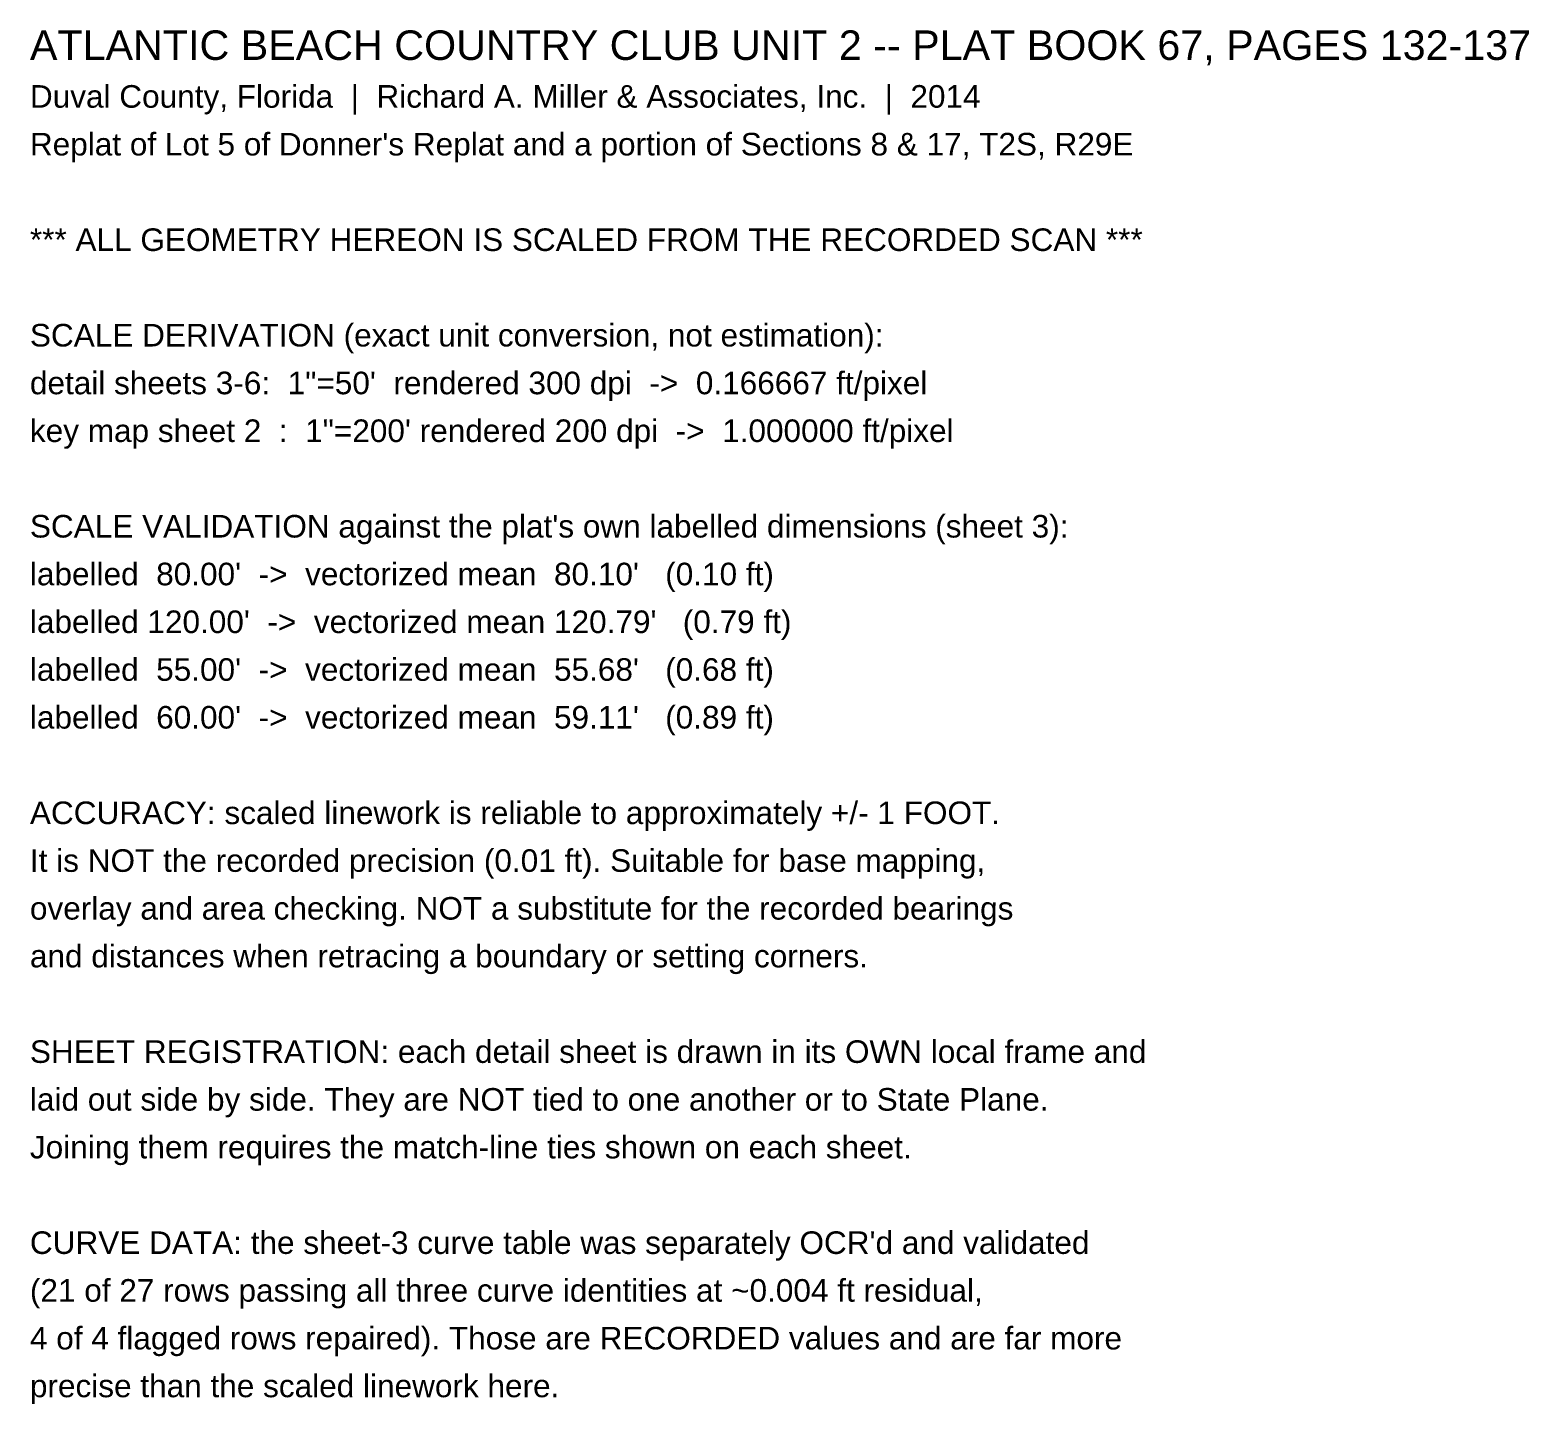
# Model space of a CAD drawing. Extents: x -2600 to 3275, y -994 to 4983.
# Drawn here: x -2600 to -874, y -848 to 735 of the extents above; entities that cross this region are included whole.
import ezdxf

# ---------------------------------------------------------------- set-up
doc = ezdxf.new("R2010")
doc.units = 0
doc.layers.add('TITLEBLOCK', color=2, linetype='CONTINUOUS')
doc.styles.get("Standard").update_dxf_attribs({"font": 'Arial'})

msp = doc.modelspace()

# ---------------------------------------------------------------- texts
at = {"layer": 'TITLEBLOCK'}
for s, height, p in [('ATLANTIC BEACH COUNTRY CLUB UNIT 2 -- PLAT BOOK 67, PAGES 132-137', 34, (-2600, 700)), ('Duval County, Florida  |  Richard A. Miller & Associates, Inc.  |  2014', 26, (-2600, 645)), ("Replat of Lot 5 of Donner's Replat and a portion of Sections 8 & 17, T2S, R29E", 26, (-2600, 590)), ('*** ALL GEOMETRY HEREON IS SCALED FROM THE RECORDED SCAN ***', 26, (-2600, 480)), ('SCALE DERIVATION (exact unit conversion, not estimation):', 26, (-2600, 370)), ('detail sheets 3-6:  1"=50\'  rendered 300 dpi  ->  0.166667 ft/pixel', 26, (-2600, 315)), ('key map sheet 2  :  1"=200\' rendered 200 dpi  ->  1.000000 ft/pixel', 26, (-2600, 260)), ("SCALE VALIDATION against the plat's own labelled dimensions (sheet 3):", 26, (-2600, 150)), ("labelled  80.00'  ->  vectorized mean  80.10'   (0.10 ft)", 26, (-2600, 95)), ("labelled 120.00'  ->  vectorized mean 120.79'   (0.79 ft)", 26, (-2600, 40)), ("labelled  55.00'  ->  vectorized mean  55.68'   (0.68 ft)", 26, (-2600, -15)), ("labelled  60.00'  ->  vectorized mean  59.11'   (0.89 ft)", 26, (-2600, -70)), ('ACCURACY: scaled linework is reliable to approximately +/- 1 FOOT.', 26, (-2600, -180)), ('It is NOT the recorded precision (0.01 ft). Suitable for base mapping,', 26, (-2600, -235)), ('overlay and area checking. NOT a substitute for the recorded bearings', 26, (-2600, -290)), ('and distances when retracing a boundary or setting corners.', 26, (-2600, -345)), ('SHEET REGISTRATION: each detail sheet is drawn in its OWN local frame and', 26, (-2600, -455)), ('laid out side by side. They are NOT tied to one another or to State Plane.', 26, (-2600, -510)), ('Joining them requires the match-line ties shown on each sheet.', 26, (-2600, -565)), ("CURVE DATA: the sheet-3 curve table was separately OCR'd and validated", 26, (-2600, -675)), ('(21 of 27 rows passing all three curve identities at ~0.004 ft residual,', 26, (-2600, -730)), ('4 of 4 flagged rows repaired). Those are RECORDED values and are far more', 26, (-2600, -785)), ('precise than the scaled linework here.', 26, (-2600, -840))]:
    msp.add_text(s, height=height, dxfattribs=at).set_placement(p)

doc.saveas('drawing.dxf')
